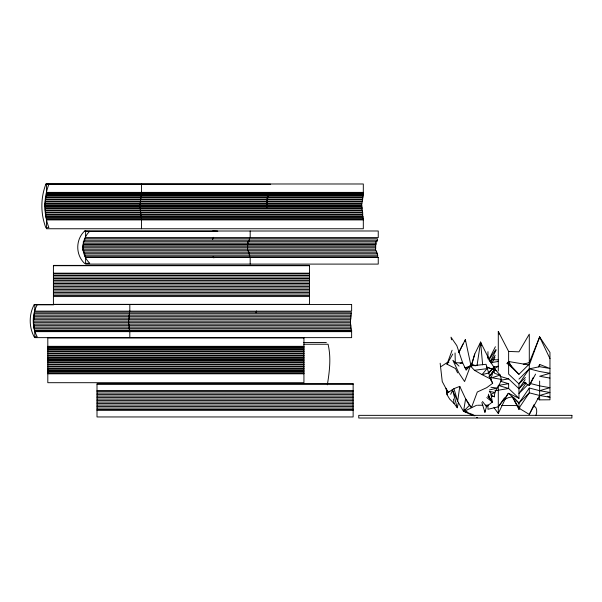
<?xml version="1.0" encoding="UTF-8"?>
<svg xmlns="http://www.w3.org/2000/svg" width="602" height="602" viewBox="0 0 602 602"><rect width="100%" height="100%" fill="white"/><g stroke="black" fill="none" stroke-linecap="round" stroke-linejoin="round"><path stroke-width="0.9" d="M458.468 402.362L457.257 407.765L454.043 403.415L449.649 399.073L447.068 394.731L447.128 390.058M491.262 395.68L494.551 396.771C493.828 390.051 500.089 385.641 501.353 379.395L500.172 375.054L496.251 370.704L490.404 361.81L480.577 342.132L474.737 354.029L471.283 365.271M459.777 386.379L457.686 401.218L463.525 411.422L469.372 405.394L465.617 398.825L459.777 386.379L453.931 388.666L448.091 392.527L442.252 381.555L440.16 363.239M475.384 365.738L477.055 365.339L480.577 342.132L481.577 345.638M501.353 379.395L491.962 377.763L500.172 375.054L494.716 373.421L493.881 371.02L494.581 366.678L488.162 372.992M327.345 384.836C329.527 371.487 331.25 357.558 328.06 344.239L303.829 344.239M268.078 193.302L267.062 198.713L266.724 207.765M464.985 341.462L465.369 339.626L470.824 364.917M470.621 366.189L471.035 364.391L476.047 365.67M256.061 312.754L256.512 310.971M481.863 402.512L484.926 412.28L486.905 405.063M471.682 365.03L474.737 354.029M490.6 379.997L493.52 370.23M494.046 368.454L494.581 366.678L488.673 373.315M45.895 184.061C40.53 198.043 40.53 213.86 45.895 227.842L48.86 227.564C43.57 213.755 43.562 198.148 48.86 184.34L270.674 184.34L45.895 184.061L48.86 184.34M457.61 372.871L455.481 368.522L446.985 364.18L452.11 350.229M529.617 364.142L539.633 336.924L549.965 352.418L549.965 399.796L539.633 399.871L537.413 398.373M469.372 405.394L471.456 407.622L477.303 392L486.732 387.658L492.662 383.308L490.532 378.967L486.04 364.308L470.425 365.933L464.586 381.563L458.747 372.758L452.9 360.312L459.01 366.121M549.965 358.664L539.633 336.924L529.293 362.562L523.266 364.27M53.623 304.582L34.216 304.582C28.873 314.583 28.873 326.969 34.216 336.969L37.181 336.759C31.914 326.886 31.914 314.665 37.181 304.793L53.819 304.793M212.536 239.588L213.544 237.308M507.478 364.09L508.63 361.516L528.436 364.857M450.68 394.348L452.508 390.284M493.941 407.599L498.298 413.461L507.832 393.61M533.274 377.469L529.293 385.619L523.732 382.27M538.436 366.866L539.633 364.421L549.965 368.492L539.633 366.686L529.293 368.838L518.962 379.109M514.733 400.864L518.962 408.179L529.293 414.409L534.064 404.627M458.769 352.704L463.051 344.028M489.2 358.852L495.401 346.722M490.442 361.223L496.229 349.897M492.097 362.788L494.987 357.121M458.754 352.418L465.369 339.626M535.584 374.098L529.293 385.619L529.293 334.155L518.962 351.824L508.63 351.44L498.298 331.461L498.298 371.02M529.293 414.409L539.633 395.476L549.965 392.481L539.633 390.675L529.293 388.027L518.962 403.092L518.962 409.42L519.947 407.893M446.985 364.18L452.749 354.089M488.997 359.74L495.709 349.709M490.547 362.223L495.198 355.278M518.962 408.179L529.293 392.828L529.293 388.027M500.014 376.325L508.63 378.891L518.962 388.704L525.162 379.659M526.193 382.955L518.962 393.497L528.007 384.512M487.959 404.725L487.959 409.27L498.298 406.809L504.499 397.892M85.612 230.987L85.612 237.594L378.244 237.594L378.244 230.987L84.581 231.04C75.483 239.769 75.483 254.699 84.581 263.428L89.721 263.217C80.736 254.608 80.743 239.859 89.721 231.251L217.781 231.251L212.641 231.04M498.298 406.809L508.63 393.287L518.962 398.298L518.962 383.903L529.293 368.838L539.633 371.487L549.965 373.285L539.633 376.28L549.965 378.086M489.14 376.762L493.881 371.02L491.887 372.646M465.278 409.337L463.525 411.422L465.617 398.825L471.456 407.622M506.809 363.616L508.63 361.516L511.918 367.205M466.362 369.673L471.035 364.391L474.624 365.738M489.012 376.333L493.881 371.02M508.63 364.496L518.962 374.309L529.293 364.037M525.418 377.484L518.962 383.903L508.63 374.098L508.63 351.44M518.962 388.704L525.418 382.285M508.63 393.287L518.962 403.092L529.293 392.828L539.633 395.476L549.965 397.275L547.384 396.259M448.091 392.527L449.34 391.33M482.518 401.489L486.469 406.643L492.308 402.038L490.765 392.737L489.358 391.774M441.221 366.467L447.06 362.6L448.896 362.637M495.341 368.108L498.298 366.219L493.986 366.972M476.573 405.274L464.104 411.429L473.353 415.726M491.112 394.363L494.836 392.429L489.516 391.443M503.859 399.713L508.63 397.591L512.076 396.891M539.633 390.675L549.965 387.68L539.633 385.874L530.159 383.451M489.396 389.961L497.094 388.079L490.923 387.267M488.764 372.992L482.036 374.625L474.436 370.283L470.425 365.933M464.706 367.656L469.996 366.663M475.287 365.67L477.055 365.339M490.547 362.773L498.298 361.426M494.852 390.811L508.63 388.486L518.962 398.298M459.996 363.33L462.675 362.878L466.181 370.245M500.879 380.186L508.63 378.891M499.156 385.265L508.63 383.692L508.63 388.486L498.298 385.408L498.298 413.461M465.7 367.566L468.454 367.145M474.436 370.283L487.018 368.65L482.036 374.625L490.532 378.967M477.461 405.266L482.812 405.214M363.299 192.384L46.474 192.384L46.474 193.874L363.299 193.874L363.315 183.986L46.489 183.986L46.489 192.926L363.315 192.926M83.046 246.226L375.678 246.233M83.046 247.731L375.678 247.723M53.42 265.459L309.541 265.459M53.42 265.708L309.541 265.708M53.42 273.173L309.541 273.173M53.42 273.586L309.541 273.586M53.42 275.076L309.541 275.076M53.42 275.55L309.541 275.55M53.42 277.04L309.541 277.04M53.42 278.53L309.541 278.53M53.42 278.997L309.541 278.997M53.42 280.487L309.541 280.494M53.42 281.992L309.541 281.984M53.42 284.987L309.541 284.979M53.42 286.484L309.541 286.477M53.42 287.982L309.541 287.974M53.42 289.479L309.541 289.472M53.42 290.969L309.541 290.977M53.42 292.474L309.541 292.467M53.42 293.964L309.541 293.972M53.42 295.454L309.541 295.454M53.42 296.575L309.541 296.575M34.103 316.675L350.936 316.682M33.637 321.175L350.469 321.175M33.637 322.657L350.469 322.672M34.103 327.149L350.936 327.157M34.811 331.032L351.636 331.032M34.803 331.642L351.628 331.642M303.498 342.553L326.352 342.553M47.806 346.331L303.935 346.331M47.806 346.872L303.935 346.872M47.806 347.821L303.935 347.821M47.806 348.174L303.935 348.174M47.806 349.664L303.935 349.664M47.806 350.018L303.935 350.018M47.806 351.5L303.935 351.5M47.806 351.854L303.935 351.854M47.806 353.344L303.935 353.344M47.806 353.698L303.935 353.698M47.806 355.188L303.935 355.188M47.806 355.534L303.935 355.534M47.806 357.024L303.935 357.024M47.806 357.377L303.935 357.377M47.806 358.867L303.935 358.867M47.806 359.221L303.935 359.221M47.806 360.703L303.935 360.703M47.806 361.057L303.935 361.057M47.806 362.547L303.935 362.547M47.806 362.901L303.935 362.901M47.806 364.391L303.935 364.391M47.806 364.744L303.935 364.744M47.806 366.227L303.935 366.227M47.806 366.58L303.935 366.58M47.806 368.07L303.935 368.07M47.806 368.424L303.935 368.424M47.806 369.914L303.935 369.914M47.806 370.26L303.935 370.26M47.806 371.75L303.935 371.75M47.806 372.104L303.935 372.104M47.806 373.594L303.935 373.594M47.806 373.759L303.935 373.759M97.005 384.099L353.133 384.099M97.005 390.45L353.133 390.45M97.005 391.601L353.133 391.601M97.005 393.098L353.133 393.091M97.005 394.596L353.133 394.588M97.005 396.086L353.133 396.093M97.005 397.583L353.133 397.591M97.005 399.088L353.133 399.081M97.005 400.586L353.133 400.571M97.005 402.068L353.133 402.083M97.005 403.566L353.133 403.581M97.005 405.063L353.133 405.071M97.005 406.568L353.133 406.561M97.005 408.058L353.133 408.066M97.005 409.556L353.133 409.556M97.005 410.338L353.133 410.338M476.573 417.668L477.597 417.668M501.654 405.462L516.96 405.582M455.33 362.75L462.675 362.878L456.835 345.661L450.996 337.18L451.575 339.784M492.662 359.68L498.298 359.845M89.721 231.251L84.581 231.04M34.216 304.582L37.181 304.793M474.85 415.877L472.788 414.537L464.104 411.429L467.634 412.272M464.104 411.429L467.739 412.325M500.879 381.382L508.63 383.692M491.232 395.634L494.551 396.771M464.496 367.258L467.927 368.725M486.792 397.553L492.308 402.038L488.606 395.619M489.11 360.553L490.404 361.81M508.63 363.164L518.962 374.309M514.1 397.854L518.962 403.092M487.921 396.116L492.308 402.038M488.132 396.394L489.095 397.696L488.5 394.144M487.959 357.009L491.405 362.479M512.859 397.613L513.792 399.239M512.934 397.982L518.962 409.42M452.23 389.757L457.686 401.218L453.931 388.666M490.013 377.341L492.662 383.308M213.206 256.399L213.876 257.927M485.776 404.898L486.469 406.643M498.298 331.461L499.088 334.102M452.561 390.006L457.257 407.765M471.035 364.391L471.328 366.212M446.082 388.252L447.068 394.731M453.457 398.983L454.043 403.415M480.577 342.132L482.646 364.842M484.813 410.451L484.926 412.28M455.044 352.96L455.323 363.029M539.633 336.924L539.633 338.806M539.633 364.421L539.633 366.686M539.633 381.081L539.633 399.871M487.959 351.688L487.959 358.845M377.409 255.21L377.409 253.72L84.355 253.713L84.355 252.223M377.025 240.251L377.025 241.733L83.324 241.741L83.324 243.231L376.084 243.238L376.084 244.728L83.445 244.728L83.445 243.238M376.987 253.713L376.987 252.223L83.836 252.215L83.836 250.725M376.468 252.215L376.468 250.725L82.91 250.718L82.91 249.228L375.678 249.22L375.678 244.736L83.046 244.736L83.046 249.22M375.957 241.741L375.957 243.231M375.543 249.228L375.543 250.718M351.169 313.687L351.169 315.177L34.103 315.185L34.103 318.172M351.169 330.144L351.169 328.654L34.103 328.647L34.103 325.659M350.936 315.185L350.936 318.172L33.87 318.18L33.87 319.67M350.936 328.647L350.936 325.659L33.87 325.652L33.87 324.169M350.703 318.18L350.703 319.67L33.637 319.677L33.637 324.154L350.703 324.169L350.703 325.652M350.469 319.677L350.469 324.154M267.98 196.071L267.98 197.554M267.672 197.907L267.672 199.397M267.371 199.751L267.371 201.241M267.055 201.595L267.055 203.077M250.176 230.987L250.176 237.594M250.176 257.49L250.176 264.097M249.642 255.218L249.642 256.708M249.363 238.753L249.363 240.236M249.348 253.72L249.348 255.21M248.957 240.251L248.957 241.733M248.919 252.223L248.919 253.713M248.4 250.725L248.4 252.215M248.016 243.238L248.016 244.728M247.896 241.741L247.896 243.231M247.61 244.736L247.61 249.22M247.482 249.228L247.482 250.718M141.5 183.986L141.493 193.874M141.493 194.228L141.493 195.718M141.493 218.157L141.493 219.647M141.5 219.813L141.5 228.752M141.184 196.071L141.184 197.554M141.184 216.321L141.184 217.804M140.876 197.907L140.876 199.397M140.876 212.634L140.876 214.124M140.876 214.478L140.876 215.967M140.567 199.751L140.567 201.241M140.567 210.798L140.567 212.288M140.258 201.595L140.258 203.077M140.266 207.118L140.266 208.601M140.258 208.954L140.258 210.444M139.957 203.431L139.957 204.921M139.957 205.274L139.957 206.764M129.821 304.529L129.821 311.136M129.814 330.152L129.821 337.639M129.513 312.19L129.513 313.68M129.355 313.687L129.355 315.177M129.355 328.654L129.355 330.144M129.121 315.185L129.121 318.172M129.121 325.659L129.121 328.647M128.888 318.18L128.888 319.67M128.888 324.169L128.888 325.652M128.655 319.677L128.655 324.154M85.07 255.218L85.07 256.708L377.702 256.708L377.702 255.218L84.777 255.21L84.777 253.72M84.792 240.236L84.792 238.753L377.431 238.753L377.431 240.236L84.393 240.251L84.393 241.733M34.803 330.152L34.811 337.639L351.636 337.639L351.628 330.152L34.337 330.144L34.337 328.654M34.495 313.68L34.495 312.19L351.327 312.19L351.327 313.68L34.337 313.687L34.337 315.177M534.072 406.696A4.801 2.257 -90 0 1 536.578 409.789A4.801 2.257 -90 0 1 535.584 415.591M363.307 194.228L46.474 194.228L46.474 195.718L363.307 195.718L363.307 194.228M362.991 196.071L46.166 196.071L46.166 197.554L362.991 197.554L362.991 196.071M362.69 197.907L45.857 197.907L45.857 199.397L362.69 199.397L362.69 197.907M362.381 199.751L45.556 199.751L45.556 201.241L362.381 201.241L362.381 199.751M362.073 201.595L45.248 201.595L45.248 203.077L362.073 203.077L362.073 201.595M361.764 203.431L44.939 203.431L44.939 204.921L361.764 204.921L361.764 203.431M361.772 205.274L44.947 205.274L44.947 206.764L361.772 206.764L361.772 205.274M362.08 207.118L45.248 207.118L45.248 208.601L362.08 208.601L362.08 207.118M362.073 208.954L45.248 208.954L45.248 210.444L362.073 210.444L362.073 208.954M362.381 210.798L45.549 210.798L45.549 212.288L362.381 212.288L362.381 210.798M362.69 212.634L45.857 212.634L45.857 214.124L362.69 214.124L362.69 212.634M362.69 214.478L45.857 214.478L45.857 215.967L362.69 215.967L362.69 214.478M362.991 216.321L46.166 216.321L46.166 217.804L362.991 217.804L362.991 216.321M363.307 218.157L46.474 218.157L46.474 219.647L363.307 219.647L363.307 218.157M363.315 219.813L46.489 219.813L46.489 228.752L363.315 228.752L363.315 219.813M378.244 257.49L85.612 257.49L85.612 264.097L378.244 264.097L378.244 257.49M309.541 265.399L53.42 265.399L53.42 304.349L309.541 304.349L309.541 265.399M309.541 283.482L53.42 283.482L309.541 283.489M351.636 304.529L34.811 304.529L34.811 311.136L351.636 311.136L351.636 304.529M303.935 337.933L47.806 337.933L47.806 382.699L303.935 382.699L303.935 337.933M353.133 383.843L97.005 383.843L97.005 416.953L353.133 416.953L353.133 383.843M571.9 415.35L358.754 415.35L358.754 418.014L571.9 418.014L571.9 415.35M492.263 369.071L486.424 367.024L496.251 370.704L492.263 369.071"/></g></svg>
